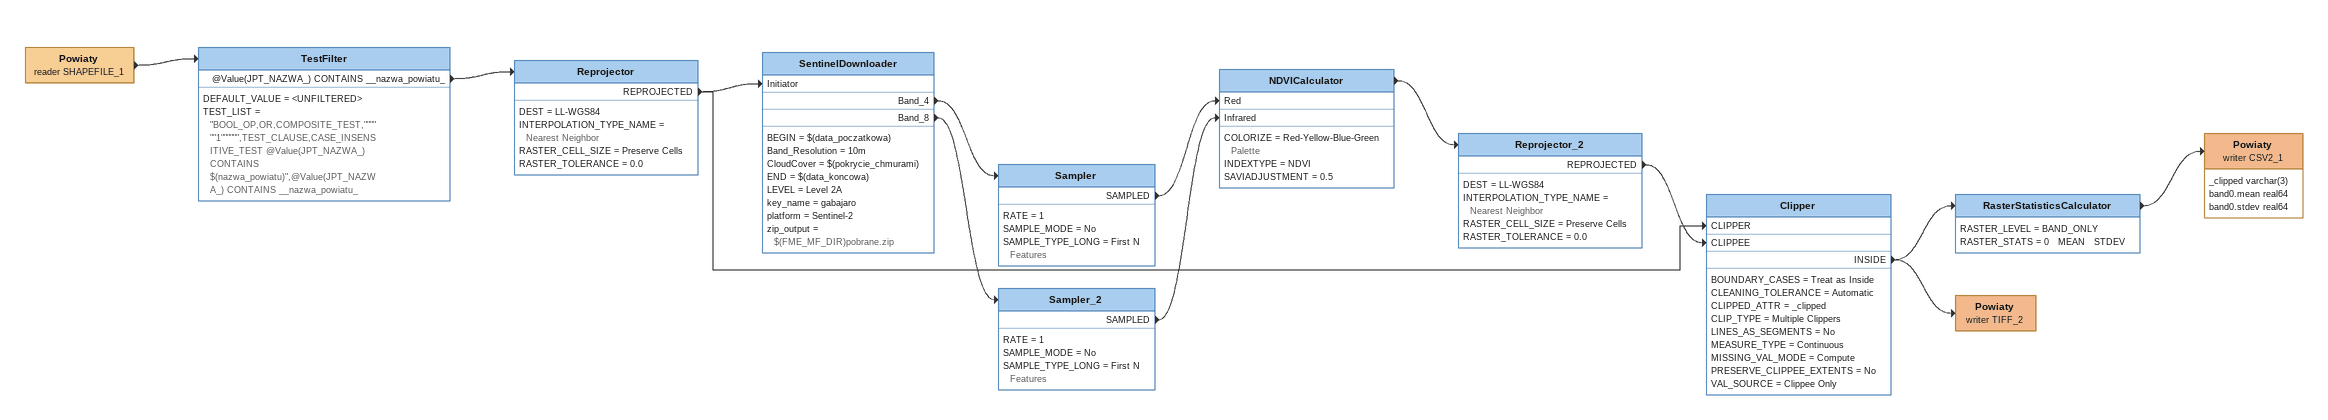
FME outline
Powiaty (reader SHAPEFILE_1)
    -> TestFilter
TestFilter
    DEFAULT_VALUE = <UNFILTERED>
    TEST_LIST = "BOOL_OP,OR,COMPOSITE_TEST,""""""1"""""",TEST_CLAUSE,CASE_INSENSITIVE_TEST @Value(JPT_NAZWA_) CONTAINS $(nazwa_powiatu)",@Value(JPT_NAZWA_) CONTAINS __nazwa_powiatu_
    @Value(JPT_NAZWA_) CONTAINS __nazwa_powiatu_ -> Reprojector
Reprojector
    DEST = LL-WGS84
    INTERPOLATION_TYPE_NAME = Nearest Neighbor
    RASTER_CELL_SIZE = Preserve Cells
    RASTER_TOLERANCE = 0.0
    REPROJECTED -> SentinelDownloader [Initiator]
    REPROJECTED -> Clipper [CLIPPER]
SentinelDownloader
    BEGIN = $(data_poczatkowa)
    Band_Resolution = 10m
    CloudCover = $(pokrycie_chmurami)
    END = $(data_koncowa)
    LEVEL = Level 2A
    key_name = gabajaro
    platform = Sentinel-2
    zip_output = $(FME_MF_DIR)pobrane.zip
    Band_4 -> Sampler
    Band_8 -> Sampler_2
Sampler
    RATE = 1
    SAMPLE_MODE = No
    SAMPLE_TYPE_LONG = First N Features
    SAMPLED -> NDVICalculator [Red]
Sampler_2
    RATE = 1
    SAMPLE_MODE = No
    SAMPLE_TYPE_LONG = First N Features
    SAMPLED -> NDVICalculator [Infrared]
NDVICalculator
    COLORIZE = Red-Yellow-Blue-Green Palette
    INDEXTYPE = NDVI
    SAVIADJUSTMENT = 0.5
    -> Reprojector_2
Reprojector_2
    DEST = LL-WGS84
    INTERPOLATION_TYPE_NAME = Nearest Neighbor
    RASTER_CELL_SIZE = Preserve Cells
    RASTER_TOLERANCE = 0.0
    REPROJECTED -> Clipper [CLIPPEE]
Clipper
    BOUNDARY_CASES = Treat as Inside
    CLEANING_TOLERANCE = Automatic
    CLIPPED_ATTR = _clipped
    CLIP_TYPE = Multiple Clippers
    LINES_AS_SEGMENTS = No
    MEASURE_TYPE = Continuous
    MISSING_VAL_MODE = Compute
    PRESERVE_CLIPPEE_EXTENTS = No
    VAL_SOURCE = Clippee Only
    INSIDE -> RasterStatisticsCalculator
    INSIDE -> Powiaty (writer TIFF_2)
RasterStatisticsCalculator
    RASTER_LEVEL = BAND_ONLY
    RASTER_STATS = 0   MEAN   STDEV
    -> Powiaty (writer CSV2_1)
Powiaty (writer CSV2_1)
    attributes: _clipped varchar(3), band0.mean real64, band0.stdev real64
Powiaty (writer TIFF_2)
